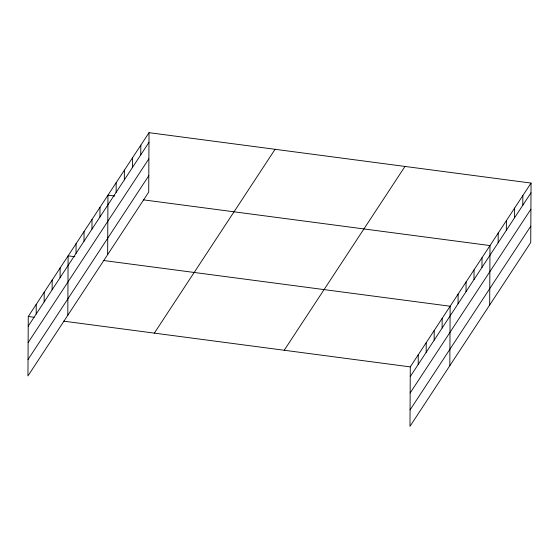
<?xml version="1.0" encoding="UTF-8"?>
<svg xmlns="http://www.w3.org/2000/svg" width="559" height="559" viewBox="0 0 559 559"><rect width="100%" height="100%" fill="white"/><g stroke="black" fill="none" stroke-linecap="round" stroke-linejoin="round"><path stroke-width="0.84" d="M149.022 132.672L28.264 316.492L27.95 375.928L148.708 192.107L149.022 132.672L531.05 183.072L530.736 242.508L409.978 426.328L410.292 366.893L531.05 183.072M36.181 314.046L36.23 304.362M44.154 301.916L44.203 292.224M52.12 289.786L52.169 280.094M60.093 277.655L60.141 267.964M67.8 315.269L68.114 255.833L74.836 256.721M76.031 253.388L76.08 243.696M84.004 241.257L84.053 231.566M91.969 229.127L92.018 219.435M99.942 216.99L99.991 207.305M107.649 254.611L107.964 195.168L114.686 196.055M116.125 192.359L116.174 182.674M124.336 179.865L124.384 170.174M132.546 167.365L132.595 157.673M140.756 154.864L140.805 145.172M418.209 364.447L418.265 354.755M426.182 352.317L426.231 342.625M434.154 340.186L434.203 330.495M442.12 328.049L442.169 318.364M449.827 365.67L450.142 306.227L103.408 260.487M458.059 303.789L458.114 294.097M466.031 291.658L466.08 281.967M474.004 279.521L474.053 269.836M481.97 267.391L482.019 257.699M489.684 305.004L489.991 245.569L143.265 199.829M498.153 242.76L498.202 233.068M506.363 230.259L506.412 220.567M514.573 217.758L514.629 208.067M522.791 205.258L522.84 195.573M28.209 326.183L148.967 142.363M28.125 342.597L148.883 158.777M28.034 359.514L148.792 175.694M154.333 333.122L275.091 149.302M284.224 350.255L404.982 166.442M410.243 376.577L531.001 192.764M410.152 392.998L530.91 209.178M410.068 409.908L530.826 226.095M28.264 316.492L34.148 317.267M63.558 321.146L410.292 366.893"/></g></svg>
